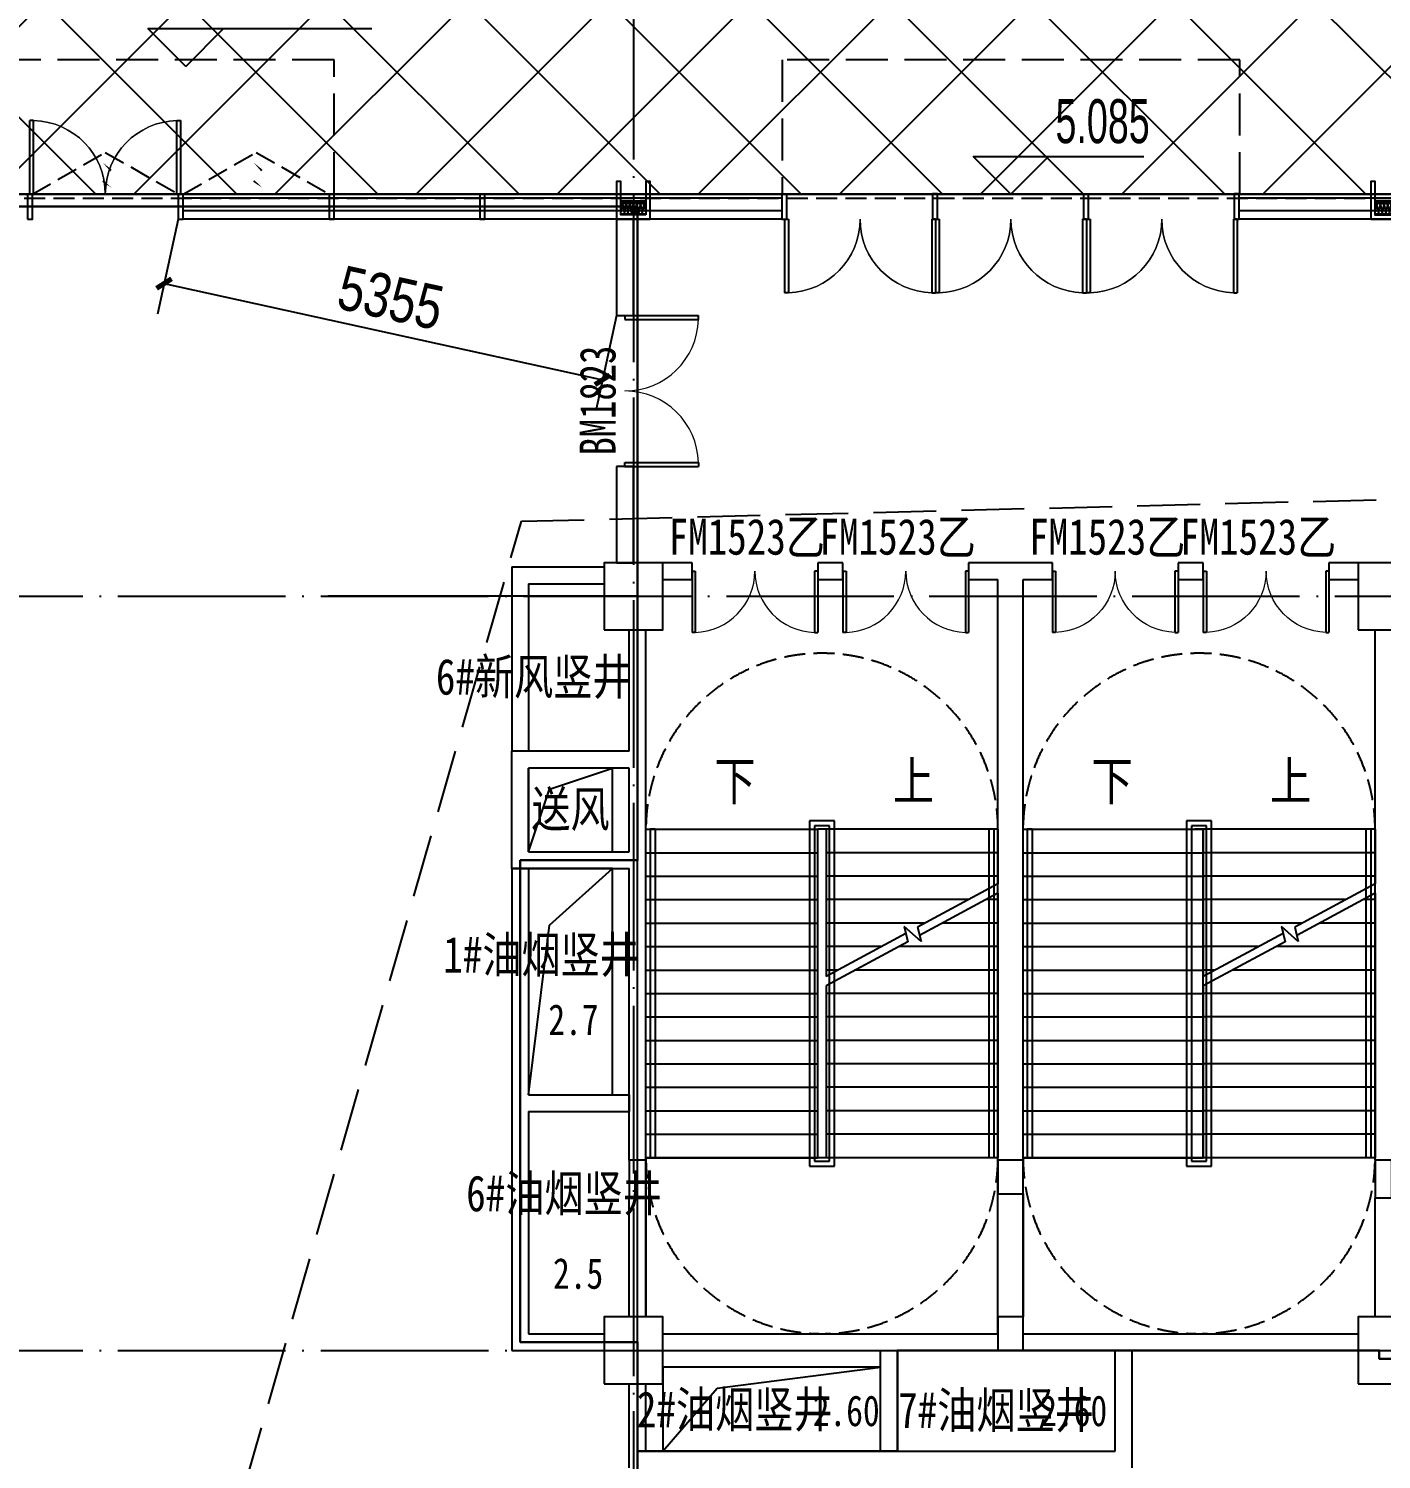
# Model space of a CAD drawing. Extents: x -233336 to 840473, y -28113 to 330904.
# Drawn here: x 706168 to 722308, y 92891 to 109965 of the extents above; entities that cross this region are included whole.
import ezdxf
from ezdxf.xclip import XClip

# ---------------------------------------------------------------- set-up
doc = ezdxf.new("R2010")
doc.units = 0
doc.header["$LTSCALE"] = 1000
doc.header["$XCLIPFRAME"] = 2
for name, pattern in [('104-14# 核心筒$0$DASH', [0.35, 0.25, -0.1]), ('104-14# 核心筒$0$DOTE', [2.42, 2, -0.2, 0.02, -0.2]), ('14#楼幕墙$0$DASH', [0.35, 0.25, -0.1]), ('X-104 14#平面$0$$0$DASH', [0.35, 0.25, -0.1]), ('X-104 14#平面$0$109 3#平面$0$DASH', [0.35, 0.25, -0.1])]:
    doc.linetypes.add(name, pattern=pattern)
doc.layers.get('0').update_dxf_attribs({"linetype": 'CONTINUOUS'})
doc.layers.get('Defpoints').update_dxf_attribs({"linetype": 'CONTINUOUS'})
for name, color, linetype in [('104-14# 核心筒$0$01-标注_符号', 8, 'CONTINUOUS'), ('104-14# 核心筒$0$02-TEXT_标注', 9, 'CONTINUOUS'), ('104-14# 核心筒$0$A-E_栏杆', 8, 'CONTINUOUS'), ('104-14# 核心筒$0$A-E_电梯', 8, 'CONTINUOUS'), ('104-14# 核心筒$0$A_AXIS-轴线', 8, '104-14# 核心筒$0$DOTE'), ('104-14# 核心筒$0$A_STR-砌块墙', 7, 'CONTINUOUS'), ('104-14# 核心筒$0$A_STR-砼柱', 8, 'CONTINUOUS'), ('104-14# 核心筒$0$DOOR_FIRE', 8, 'CONTINUOUS'), ('104-14# 核心筒$0$DOOR_FIRE_TEXT', 7, 'CONTINUOUS'), ('104-14# 核心筒$0$DUCT-新风管立管', 3, 'CONTINUOUS'), ('104-14# 核心筒$0$DUCT-新风管端线', 2, 'CONTINUOUS'), ('14#楼幕墙$0$A-C_玻璃幕墙', 8, 'CONTINUOUS'), ('14#楼幕墙$0$A-C_窗', 8, 'CONTINUOUS'), ('14#楼幕墙$0$A-C_门', 8, 'CONTINUOUS'), ('X-104 14#平面$0$01-标注_尺寸', 8, 'CONTINUOUS'), ('X-104 14#平面$0$01-标注_标高', 8, 'CONTINUOUS'), ('X-104 14#平面$0$02-TEXT_标注', 9, 'CONTINUOUS'), ('X-104 14#平面$0$02-TEXT_门窗', 9, 'CONTINUOUS'), ('X-104 14#平面$0$05-填充_天正', 8, 'CONTINUOUS'), ('X-104 14#平面$0$A-C_玻璃幕墙', 8, 'CONTINUOUS'), ('X-104 14#平面$0$A-C_门', 8, 'CONTINUOUS'), ('X-104 14#平面$0$A-SUR_吊顶', 8, 'CONTINUOUS'), ('X-104 14#平面$0$A-TECH_结构', 8, 'CONTINUOUS'), ('X-104 14#平面$0$A_STR-砌块墙', 7, 'CONTINUOUS'), ('X-104 14#平面$0$DUCT-新风管立管', 3, 'CONTINUOUS'), ('X-104 14#平面$0$DUCT-新风管端线', 2, 'CONTINUOUS')]:
    doc.layers.add(name, color=color, linetype=linetype)
for name, color, linetype, plot in [('104-14# 核心筒$0$04-不打印_辅助线', 8, 'CONTINUOUS', False), ('14#楼幕墙$0$04-不打印_辅助线', 8, 'CONTINUOUS', False), ('X-104 14#平面$0$04-不打印_辅助线', 8, 'CONTINUOUS', False), ('X-104 14#平面$0$降板', 8, 'CONTINUOUS', False)]:
    doc.layers.add(name, color=color, linetype=linetype, plot=plot)
doc.layers.add('X-104 14#平面$0$000套内', color=8, linetype='CONTINUOUS', lineweight=30)
doc.styles.add('104-14# 核心筒$0$_TCH_DIM', font='ros.shx', dxfattribs={"bigfont": 'jd.shx'})
doc.styles.add('104-14# 核心筒$0$_TCH_WINDOW', font='STXIHEI.TTF', dxfattribs={"width": 0.8, "height": 3.5})
doc.styles.add('104-14# 核心筒$0$Standard', font='STXIHEI.TTF', dxfattribs={"width": 0.8})
doc.styles.add('X-104 14#平面$0$_TCH_DIM', font='ros.shx', dxfattribs={"width": 0.8, "bigfont": 'jd.shx'})
doc.styles.add('X-104 14#平面$0$_TCH_DIM_T3', font='ros.shx', dxfattribs={"width": 0.8, "bigfont": 'jd.shx'})
doc.styles.add('X-104 14#平面$0$_TCH_SPACE', font='STXIHEI.TTF', dxfattribs={"width": 0.8, "height": 5})
doc.styles.add('X-104 14#平面$0$_TCH_WINDOW', font='STXIHEI.TTF', dxfattribs={"width": 0.75, "height": 3.5})
doc.styles.add('X-104 14#平面$0$Standard', font='STXIHEI.TTF', dxfattribs={"width": 0.8})
doc.dimstyles.new('X-104 14#平面$0$_TCH_ARCH&&150', dxfattribs={"dimtxt": 525, "dimasz": 150, "dimexe": 375, "dimexo": 450, "dimgap": 150, "dimtad": 1, "dimdec": 0, "dimzin": 0, "dimdsep": 46, "dimtxsty": 'X-104 14#平面$0$_TCH_DIM_T3', "dimblk": 'X-104 14#平面$0$_ArchTick', "dimcen": 0.09, "dimclrt": 7, "dimazin": 2, "dimtfac": 1, "dimtdec": 0, "dimtix": 1, "dimtmove": 2, "dimatfit": 3, "dimfxl": 0, "dimtolj": 1, "dimtzin": 0, "dimarcsym": 0})

# ---------------------------------------------------------------- blocks, each defined once
blk = doc.blocks.new('14#楼幕墙$0$A$C678332E3')
blk.add_lwpolyline([(0, 0), (60, 0), (60, 300), (0, 300)], close=True)
blk = doc.blocks.new('14#楼幕墙$0$$LinePat$岩棉板')
at = {"color": 0}
for p, q in [((0, -17), (12, -67)), ((12, -67), (24, -17))]:
    blk.add_line(p, q, dxfattribs=at)
for centre, start, end in [((12, -17), 0, 180), ((0, -67), 270, 0), ((24, -67), 180, 270)]:
    blk.add_arc(centre, 12, start, end, dxfattribs=at)
at = {"layer": 'Defpoints'}
blk.add_point((0, 0.1), dxfattribs=at)
at = {"layer": 'Defpoints', "color": 0}
blk.add_point((24, -84), dxfattribs=at)
blk = doc.blocks.new('*U155')
blk.add_lwpolyline([(300, 0), (0, 0), (0, 150), (300, 150)], close=True)
at = {"color": 8, "xscale": -1.785714284225998, "yscale": 1.782568518697715, "zscale": 1.782568518697715, "rotation": 180}
for p in [(0, 0), (43, 0), (86, 0), (129, 0), (171, 0), (214, 0), (257, 0)]:
    blk.add_blockref('14#楼幕墙$0$$LinePat$岩棉板', p, dxfattribs=at)
blk = doc.blocks.new('14#楼幕墙$0$A$C07E80D9E')
blk.add_lwpolyline([(-350, -50), (-50, -50), (-50, -450), (0, -450), (0, 0), (-400, 0), (-400, -450), (-350, -450)], close=True)
for points in [[(-50, -200), (-350, -200)], [(-50, -220), (-350, -220)]]:
    blk.add_lwpolyline(points)
at = {"layer": '14#楼幕墙$0$A-C_玻璃幕墙', "rotation": 180}
blk.add_blockref('*U155', (-50, -50), dxfattribs=at)
blk = doc.blocks.new('14#楼幕墙$0$A$C09283E46')
for name, p, rotation in [('14#楼幕墙$0$A$C678332E3', (-23361, 23451), 357.5000000000006), ('14#楼幕墙$0$A$C678332E3', (-21563, 23372), 357.5000000000006), ('14#楼幕墙$0$A$C678332E3', (-19765, 23294), 357.5000000000006), ('14#楼幕墙$0$A$C07E80D9E', (-16338, 23144), 177.5000000000001), ('14#楼幕墙$0$A$C678332E3', (-17967, 23215), 357.5000000000006), ('14#楼幕墙$0$A$C678332E3', (-14370, 23058), 357.5000000000006), ('14#楼幕墙$0$A$C678332E3', (-12572, 22980), 357.5000000000006), ('14#楼幕墙$0$A$C678332E3', (-10773, 22901), 357.5000000000006), ('14#楼幕墙$0$A$C678332E3', (-8975, 22823), 357.5000000000006), ('14#楼幕墙$0$A$C07E80D9E', (-7347, 22751), 177.5000000000001)]:
    blk.add_blockref(name, p, dxfattribs=dict(rotation=rotation))
blk = doc.blocks.new('14#楼幕墙$0$A$C22714246')
at = {"linetype": '14#楼幕墙$0$DASH'}
blk.add_lwpolyline([(1740, 497), (870, 0), (0, 497)], dxfattribs=at)
at = {"layer": '14#楼幕墙$0$A-C_玻璃幕墙', "color": 1}
blk.add_lwpolyline([(899, 122, 0, 25, 0), (802, 217, 0, 0, 0), (900, 340, 25, 0, 0), (796, 422, 0, 0, 0)], format="xyseb", dxfattribs=at)
blk = doc.blocks.new('14#楼幕墙$0$$DorLib2D$00000002')
for p, q in [((-0.5, 0), (-0.5, 0.4875)), ((-0.475, 0.4875), (-0.5, 0.4875)), ((-0.475, 0), (-0.475, 0.4875)), ((0.475, 0), (0.475, 0.4875)), ((0.475, 0.4875), (0.5, 0.4875)), ((0.5, 0), (0.5, 0.4875)), ((-0.5, 0), (-0.475, 0)), ((0.5, 0), (0.475, 0))]:
    blk.add_line(p, q)
at = {"lineweight": 13}
for centre, start, end in [((-0.4875, 0), 0, 88.53072), ((0.4875, 0), 91.46928, 180)]:
    blk.add_arc(centre, 0.4875, start, end, dxfattribs=at)
blk = doc.blocks.new('14#楼幕墙')
at = {"layer": '14#楼幕墙$0$A-C_玻璃幕墙'}
for p, q in [((86987, 110600), (8392, 110600)), ((25170, 110550), (18030, 110550)), ((37830, 110550), (30630, 110550)), ((25170, 110400), (18030, 110400)), ((25170, 110300), (18030, 110300)), ((37830, 110400), (30630, 110400)), ((37830, 110300), (30630, 110300))]:
    blk.add_line(p, q, dxfattribs=at)
at = {"layer": '14#楼幕墙$0$A-C_玻璃幕墙', "linetype": '14#楼幕墙$0$DASH', "ltscale": 2}
for points in [[(14370, 110600), (19830, 110600), (19830, 112200), (14370, 112200)], [(25175, 110600), (30635, 110600), (30635, 112200), (25175, 112200)]]:
    blk.add_lwpolyline(points, close=True, dxfattribs=at)
at = {"layer": '14#楼幕墙$0$04-不打印_辅助线', "rotation": 180}
blk.add_blockref('14#楼幕墙$0$A$C22714246', (17970, 111097), dxfattribs=at)
at = {"layer": '14#楼幕墙$0$A-C_玻璃幕墙', "rotation": 2.499999999999448}
blk.add_blockref('14#楼幕墙$0$A$C09283E46', (40532, 87891), dxfattribs=at)
at = {"layer": '14#楼幕墙$0$A-C_窗', "rotation": 180}
blk.add_blockref('14#楼幕墙$0$A$C22714246', (19770, 111097), dxfattribs=at)
at = {"layer": '14#楼幕墙$0$A-C_门', "xscale": -1800, "zscale": 100}
for p, yscale in [((17100, 110600), 1800), ((26105, 110300), -1800), ((27905, 110300), -1800), ((29705, 110300), -1800)]:
    blk.add_blockref('14#楼幕墙$0$$DorLib2D$00000002', p, dxfattribs=dict(at, yscale=yscale))
blk = doc.blocks.new('104-14# 核心筒$0$$DorLib2D$00000002')
for p, q in [((-0.5, 0), (-0.5, 0.4875)), ((-0.475, 0.4875), (-0.5, 0.4875)), ((-0.475, 0), (-0.475, 0.4875)), ((0.475, 0), (0.475, 0.4875)), ((0.475, 0.4875), (0.5, 0.4875)), ((0.5, 0), (0.5, 0.4875)), ((-0.5, 0), (-0.475, 0)), ((0.5, 0), (0.475, 0))]:
    blk.add_line(p, q)
at = {"lineweight": 13}
for centre, start, end in [((-0.4875, 0), 0, 88.53072), ((0.4875, 0), 91.46928, 180)]:
    blk.add_arc(centre, 0.4875, start, end, dxfattribs=at)
blk = doc.blocks.new('_FZHK')
blk.add_lwpolyline([(-0.5, -0.5), (0.5, -0.5), (0.5, 0.5), (-0.5, 0.5)], close=True)
blk = doc.blocks.new('104-14# 核心筒')
at = {"layer": '104-14# 核心筒$0$01-标注_符号'}
for points in [[(24575, 103160, 0, 0, 0), (24575, 98050, 0, 0, 0), (26725, 98050, 0, 0, 0), (26725, 101170, 120, 0, 0), (26725, 101620, 0, 0, 0)], [(26725, 103160, 0, 0, 0), (26725, 102350, 120, 0, 0), (26725, 101900, 0, 0, 0)], [(29075, 103160, 0, 0, 0), (29075, 98050, 0, 0, 0), (31225, 98050, 0, 0, 0), (31225, 101170, 120, 0, 0), (31225, 101620, 0, 0, 0)], [(31225, 103160, 0, 0, 0), (31225, 102350, 120, 0, 0), (31225, 101900, 0, 0, 0)]]:
    blk.add_lwpolyline(points, format="xyseb", dxfattribs=at)
at = {"layer": '104-14# 核心筒$0$04-不打印_辅助线', "linetype": '104-14# 核心筒$0$DASH'}
for centre, start, end in [((25650, 103020), 0, 180), ((30150, 103020), 0, 180), ((25650, 99100), 180, 0), ((30150, 99100), 180, 0)]:
    blk.add_arc(centre, 2100, start, end, dxfattribs=at)
at = {"layer": '104-14# 核心筒$0$A-E_栏杆'}
for p, q in [((23600, 103020), (23600, 99100)), ((23660, 103020), (23600, 103020)), ((23660, 103020), (23660, 99100)), ((25800, 103120), (25500, 103120)), ((25500, 103120), (25500, 99000)), ((25740, 103060), (25560, 103060)), ((25560, 103060), (25560, 99060)), ((25740, 99060), (25740, 103060)), ((25800, 99000), (25800, 103120)), ((27640, 103020), (27640, 99100)), ((27700, 103020), (27640, 103020)), ((27700, 103020), (27700, 99100)), ((28100, 103020), (28100, 99100)), ((28160, 103020), (28100, 103020)), ((28160, 103020), (28160, 99100)), ((30300, 103120), (30000, 103120)), ((30000, 103120), (30000, 99000)), ((30240, 103060), (30060, 103060)), ((30060, 103060), (30060, 99060)), ((30240, 99060), (30240, 103060)), ((30300, 99000), (30300, 103120)), ((32140, 103020), (32140, 99100)), ((32200, 103020), (32140, 103020)), ((32200, 103020), (32200, 99100)), ((23660, 99100), (23600, 99100)), ((25560, 99060), (25740, 99060)), ((27700, 99100), (27640, 99100)), ((28160, 99100), (28100, 99100)), ((30060, 99060), (30240, 99060)), ((32200, 99100), (32140, 99100)), ((25500, 99000), (25800, 99000)), ((30000, 99000), (30300, 99000))]:
    blk.add_line(p, q, dxfattribs=at)
at = {"layer": '104-14# 核心筒$0$A-E_电梯'}
for p, q in [((23550, 99100), (23550, 103020)), ((23550, 103020), (25600, 103020)), ((25700, 103020), (25600, 103020)), ((25600, 99100), (25600, 103020)), ((25700, 103020), (25700, 101263.8)), ((27750, 103020), (25700, 103020)), ((27750, 103020), (27750, 102369.8)), ((28050, 99100), (28050, 103020)), ((28050, 103020), (30200, 103020)), ((30200, 103020), (30100, 103020)), ((30200, 103020), (30200, 101263.8)), ((32250, 103020), (30200, 103020)), ((30200, 99100), (30200, 103020)), ((32250, 103020), (32250, 102369.8)), ((23550, 102740), (25600, 102740)), ((27750, 102740), (25700, 102740)), ((28050, 102740), (30200, 102740)), ((32250, 102740), (30200, 102740)), ((23550, 102460), (25600, 102460)), ((27750, 102460), (25700, 102460)), ((28050, 102460), (30200, 102460)), ((32250, 102460), (30200, 102460)), ((27750, 102369.8), (26792.1, 101853)), ((32250, 102369.8), (31292.1, 101853)), ((23550, 102180), (25600, 102180)), ((27398.2, 102180), (25700, 102180)), ((27750, 102256.2), (26816, 101752.3)), ((27750, 102180), (27608.8, 102180)), ((27750, 102256.2), (27750, 99100)), ((28050, 102180), (30200, 102180)), ((31898.2, 102180), (30200, 102180)), ((32250, 102256.2), (31316, 101752.3)), ((32250, 102180), (32108.8, 102180)), ((32250, 102256.2), (32250, 99100)), ((23550, 101900), (25600, 101900)), ((26879.2, 101900), (25700, 101900)), ((26651.5, 101777.2), (25700, 101263.8)), ((26833.3, 101679.4), (26632.3, 101858.2)), ((26632.3, 101858.2), (26675.4, 101676.5)), ((26792.1, 101853), (26833.3, 101679.4)), ((27750, 101900), (27089.8, 101900)), ((28050, 101900), (30200, 101900)), ((31379.2, 101900), (30200, 101900)), ((31151.5, 101777.2), (30200, 101263.8)), ((31333.3, 101679.4), (31132.3, 101858.2)), ((31132.3, 101858.2), (31175.4, 101676.5)), ((31292.1, 101853), (31333.3, 101679.4)), ((32250, 101900), (31589.8, 101900)), ((23550, 101620), (25600, 101620)), ((26675.4, 101676.5), (25700, 101150.2)), ((26360.2, 101620), (25700, 101620)), ((27750, 101620), (26570.8, 101620)), ((28050, 101620), (30200, 101620)), ((31175.4, 101676.5), (30200, 101150.2)), ((30860.2, 101620), (30200, 101620)), ((32250, 101620), (31070.8, 101620)), ((23550, 101340), (25600, 101340)), ((25841.2, 101340), (25700, 101340)), ((27750, 101340), (26051.8, 101340)), ((28050, 101340), (30200, 101340)), ((30341.2, 101340), (30200, 101340)), ((32250, 101340), (30551.8, 101340)), ((25700, 101150.2), (25700, 99100)), ((30200, 101150.2), (30200, 99100)), ((23550, 101060), (25600, 101060)), ((27750, 101060), (25700, 101060)), ((28050, 101060), (30200, 101060)), ((32250, 101060), (30200, 101060)), ((23550, 100780), (25600, 100780)), ((27750, 100780), (25700, 100780)), ((28050, 100780), (30200, 100780)), ((32250, 100780), (30200, 100780)), ((23550, 100500), (25600, 100500)), ((27750, 100500), (25700, 100500)), ((28050, 100500), (30200, 100500)), ((32250, 100500), (30200, 100500)), ((23550, 100220), (25600, 100220)), ((27750, 100220), (25700, 100220)), ((28050, 100220), (30200, 100220)), ((32250, 100220), (30200, 100220)), ((23550, 99940), (25600, 99940)), ((27750, 99940), (25700, 99940)), ((28050, 99940), (30200, 99940)), ((32250, 99940), (30200, 99940)), ((23550, 99660), (25600, 99660)), ((27750, 99660), (25700, 99660)), ((28050, 99660), (30200, 99660)), ((32250, 99660), (30200, 99660)), ((23550, 99380), (25600, 99380)), ((27750, 99380), (25700, 99380)), ((28050, 99380), (30200, 99380)), ((32250, 99380), (30200, 99380)), ((23550, 99100), (25600, 99100)), ((23550, 99100), (23550, 97200)), ((27750, 99100), (23550, 99100)), ((27750, 99100), (25700, 99100)), ((27750, 97000), (27750, 99100)), ((28050, 99100), (30200, 99100)), ((28050, 99100), (28050, 99070)), ((32250, 99100), (28050, 99100)), ((32250, 99100), (30200, 99100)), ((32250, 99070), (32250, 99100)), ((28050, 98670), (28050, 97200)), ((32250, 97200), (32250, 98620)), ((23750, 97000), (27750, 97000)), ((28050, 97000), (32050, 97000))]:
    blk.add_line(p, q, dxfattribs=at)
at = {"layer": '104-14# 核心筒$0$A_AXIS-轴线'}
for p, q in [((23400, 139633.6), (23400, 80554.9)), ((-9370.1, 105800), (120259.9, 105800)), ((-9370.1, 96800), (120259.9, 96800))]:
    blk.add_line(p, q, dxfattribs=at)
at = {"layer": '104-14# 核心筒$0$A_STR-砌块墙'}
for p, q in [((24100, 106200), (23750, 106200)), ((24100, 106000), (24100, 106200)), ((25900, 106200), (25600, 106200)), ((25600, 106200), (25600, 106000)), ((25900, 106000), (25900, 106200)), ((27900, 106200), (27400, 106200)), ((27400, 106200), (27400, 106000)), ((28400, 106200), (27900, 106200)), ((28400, 106000), (28400, 106200)), ((30200, 106200), (29900, 106200)), ((29900, 106200), (29900, 106000)), ((30200, 106000), (30200, 106200)), ((32050, 106200), (31700, 106200)), ((31700, 106200), (31700, 106000)), ((23750, 106000), (24100, 106000)), ((25600, 106000), (25900, 106000)), ((27400, 106000), (27750, 106000)), ((27750, 99070), (27750, 106000)), ((28050, 106000), (28400, 106000)), ((28050, 99070), (28050, 106000)), ((29900, 106000), (30200, 106000)), ((31700, 106000), (32050, 106000)), ((23350, 103950), (23350, 105400)), ((23550, 103850), (23550, 105400)), ((32250, 103350), (32250, 105400)), ((23350, 103950), (21950, 103950)), ((21950, 102550), (21950, 103950)), ((23550, 102650), (23550, 103850)), ((23350, 103750), (22150, 103750)), ((22150, 102750), (22150, 103750)), ((23350, 102750), (23350, 103750)), ((32250, 103150), (32250, 103350)), ((32250, 101100), (32250, 103150)), ((22150, 102750), (23350, 102750)), ((23550, 99070), (23550, 102650)), ((21950, 102550), (23350, 102550)), ((23350, 99070), (23350, 102550)), ((32250, 99950), (32250, 101100)), ((32250, 99070), (32250, 99950)), ((23350, 97200), (23350, 98620)), ((23550, 97200), (23550, 98620)), ((27750, 97200), (27750, 98670)), ((28050, 97200), (28050, 98670)), ((32250, 97950), (32250, 98620)), ((32250, 97200), (32250, 97950)), ((23750, 97000), (27750, 97000)), ((28050, 97000), (32050, 97000)), ((23750, 96800), (27750, 96800)), ((28050, 96800), (32050, 96800))]:
    blk.add_line(p, q, dxfattribs=at)
at = {"layer": '104-14# 核心筒$0$DUCT-新风管立管'}
for p, q in [((23150, 103750), (22150, 103750)), ((22150, 103750), (22150, 102750)), ((23150, 102750), (23150, 103750)), ((22150, 102750), (23150, 102750))]:
    blk.add_line(p, q, dxfattribs=at)
at = {"layer": '104-14# 核心筒$0$DUCT-新风管端线'}
for p, q in [((22400, 103500), (23150, 103750)), ((22150, 102750), (22400, 103500))]:
    blk.add_line(p, q, dxfattribs=at)
at = {"layer": '104-14# 核心筒$0$A_STR-砼柱'}
for p, xscale, yscale, zscale in [((23400, 105800), 700, 800, 800), ((32400, 105800), 700, 800, 800), ((23450, 98845), 200, 450, 450), ((27900, 98870), 300, 400, 400), ((32350, 98845), 200, 450, 450), ((23400, 96800), 700, 800, 800), ((27900, 97000), 300, 400, 400), ((32400, 96800), 700, 800, 800)]:
    blk.add_blockref('_FZHK', p, dxfattribs=dict(at, xscale=xscale, yscale=yscale, zscale=zscale))
at = {"layer": '104-14# 核心筒$0$DOOR_FIRE'}
ref = blk.add_blockref('104-14# 核心筒$0$$DorLib2D$00000002', (24850, 106100), dxfattribs=dict(at, xscale=1500, yscale=1500, zscale=200, rotation=180.000000000012))
ref.add_attrib('A', 'FM1523乙', (23821.6, 106296.8), dxfattribs={"layer": '104-14# 核心筒$0$DOOR_FIRE_TEXT', "height": 428.14, "style": '104-14# 核心筒$0$_TCH_WINDOW', "width": 0.8})
ref = blk.add_blockref('104-14# 核心筒$0$$DorLib2D$00000002', (26650, 106100), dxfattribs=dict(at, xscale=1500, yscale=1500, zscale=200, rotation=180.000000000012))
ref.add_attrib('A', 'FM1523乙', (25621.6, 106296.8), dxfattribs={"layer": '104-14# 核心筒$0$DOOR_FIRE_TEXT', "height": 428.14, "style": '104-14# 核心筒$0$_TCH_WINDOW', "width": 0.8})
ref = blk.add_blockref('104-14# 核心筒$0$$DorLib2D$00000002', (29150, 106100), dxfattribs=dict(at, xscale=-1500, yscale=1500, zscale=200, rotation=180.000000000012))
ref.add_attrib('A', 'FM1523乙', (28121.6, 106296.8), dxfattribs={"layer": '104-14# 核心筒$0$DOOR_FIRE_TEXT', "height": 428.14, "style": '104-14# 核心筒$0$_TCH_WINDOW', "width": 0.8})
ref = blk.add_blockref('104-14# 核心筒$0$$DorLib2D$00000002', (30950, 106100), dxfattribs=dict(at, xscale=-1500, yscale=1500, zscale=200, rotation=180.000000000012))
ref.add_attrib('A', 'FM1523乙', (29921.6, 106296.8), dxfattribs={"layer": '104-14# 核心筒$0$DOOR_FIRE_TEXT', "height": 428.14, "style": '104-14# 核心筒$0$_TCH_WINDOW', "width": 0.8})
at = {"layer": '104-14# 核心筒$0$01-标注_符号', "color": 7, "style": '104-14# 核心筒$0$_TCH_DIM'}
for s, p in [('下', (24365.4, 103317.5)), ('上', (26495.1, 103317.5)), ('下', (28865.4, 103317.5)), ('上', (30995.1, 103317.5))]:
    blk.add_text(s, height=520.9, dxfattribs=at).set_placement(p)
at = {"layer": '104-14# 核心筒$0$02-TEXT_标注', "style": '104-14# 核心筒$0$Standard', "width": 0.8}
blk.add_text('送风', height=428.14, dxfattribs=at).set_placement((22182.6, 103046.8))
blk = doc.blocks.new('X-104 14#平面$0$$DorLib2D$00000002')
for p, q in [((-0.5, 0), (-0.5, 0.4875)), ((-0.475, 0.4875), (-0.5, 0.4875)), ((-0.475, 0), (-0.475, 0.4875)), ((0.475, 0), (0.475, 0.4875)), ((0.475, 0.4875), (0.5, 0.4875)), ((0.5, 0), (0.5, 0.4875)), ((-0.5, 0), (-0.475, 0)), ((0.5, 0), (0.475, 0))]:
    blk.add_line(p, q)
at = {"lineweight": 13}
for centre, start, end in [((-0.4875, 0), 0, 88.53072), ((0.4875, 0), 91.46928, 180)]:
    blk.add_arc(centre, 0.4875, start, end, dxfattribs=at)
blk = doc.blocks.new('X-104 14#平面$0$_ArchTick')
at = {"color": 0, "linetype": 'ByBlock', "const_width": 0.4}
blk.add_lwpolyline([(-0.5, -0.5), (0.5, 0.5)], dxfattribs=at)
blk = doc.blocks.new('*D242')
at = {"layer": 'Defpoints', "color": 0}
for p in [(18067, 110740), (23297, 109590), (23031, 108382)]:
    blk.add_point(p, dxfattribs=at)
at = {"layer": 'X-104 14#平面$0$01-标注_尺寸', "color": 0, "lineweight": -2}
for p, q in [((17970, 110300), (17721, 109165)), ((17801, 109532), (23031, 108382)), ((23200, 109150), (22951, 108015))]:
    blk.add_line(p, q, dxfattribs=at)
at = {"layer": 'X-104 14#平面$0$01-标注_尺寸', "color": 0, "lineweight": -2, "xscale": 150, "yscale": 150, "zscale": 150}
for p, rotation in [((17801, 109532), 167.598851300671), ((23031, 108382), 347.5988513006709)]:
    blk.add_blockref('X-104 14#平面$0$_ArchTick', p, dxfattribs=dict(at, rotation=rotation))
at = {"layer": 'X-104 14#平面$0$01-标注_尺寸', "color": 7, "insert": (20505, 109360), "char_height": 525, "attachment_point": 5, "rotation": 347.5989, "style": 'X-104 14#平面$0$_TCH_DIM_T3'}
blk.add_mtext('\\A1;5355', dxfattribs=at)
blk = doc.blocks.new('X-104 14#平面')
at = {"layer": 'X-104 14#平面$0$降板'}
h = blk.add_hatch(dxfattribs=at)
h.set_pattern_fill('ANSI37', color=256, scale=750)
h.set_pattern_definition([(45, (0, 0), (-841.899, 841.899), []), (135, (0, 0), (-841.899, -841.899), [])])
h.paths.add_polyline_path([(95250, 109400), (95250, 114400), (95050, 114400), (95050, 115200), (95303.7, 115200), (96797.3, 120568.3), (96604.6, 120621.9), (96819.1, 121392.6), (85624.2, 124507.3), (87140.3, 129956.4), (83582.3, 130946.3), (66456.4, 115400), (609.3, 115400), (8.3, 112572.3), (4215, 111678.1), (1409.8, 98484.1), (6940.3, 97308.6), (8660.2, 105400), (8599.7, 105400), (8599.7, 106200), (14200, 106200), (14200, 110600), (86750, 110600), (86750, 109400)])
at = {"layer": 'X-104 14#平面$0$000套内'}
for points in [[(23450, 85694.7), (-5822.8, 84416.6), (-2618.1, 99493.5), (5804.2, 97703.3), (8513.6, 110450), (23450, 110450), (23450, 102650), (22050, 102650), (22050, 96900), (23450, 96900)], [(23450, 85694.7), (23450, 95600), (26550, 95600), (26550, 96800), (32300, 96800), (32300, 96700), (41500, 96700), (41500, 105700), (36000, 105700), (36000, 110450), (50400, 110450), (50400, 96800), (59400, 96800), (59400, 85343.1), (40022.3, 84342.9), (40355.1, 86432.8), (23450, 85694.7)]]:
    blk.add_lwpolyline(points, close=True, dxfattribs=at)
at = {"layer": 'X-104 14#平面$0$01-标注_标高'}
for p, q in [((18058.9, 112123.9), (17608.9, 112573.9)), ((17608.9, 112573.9), (20279.5, 112573.9)), ((18058.9, 112123.9), (18508.9, 112573.9)), ((27905, 110600), (27455, 111050)), ((27455, 111050), (29489.8, 111050)), ((27905, 110600), (28355, 111050))]:
    blk.add_line(p, q, dxfattribs=at)
at = {"layer": 'X-104 14#平面$0$04-不打印_辅助线'}
blk.add_lwpolyline([(95250, 109400), (95250, 114400), (95050, 114400), (95050, 115200), (95303.7, 115200), (96797.3, 120568.3), (96604.6, 120621.9), (96819.1, 121392.6), (85624.2, 124507.3), (87140.3, 129956.4), (83582.3, 130946.3), (66456.4, 115400), (609.3, 115400), (8.3, 112572.3), (4215, 111678.1), (1409.8, 98484.1), (6940.3, 97308.6), (8660.2, 105400), (8599.7, 105400), (8599.7, 106200), (14200, 106200), (14200, 110600), (86750, 110600), (86750, 109400)], close=True, dxfattribs=at)
at = {"layer": 'X-104 14#平面$0$05-填充_天正'}
blk.add_lwpolyline([(20640.3, 85572), (23450, 85694.7), (23450, 105800), (19757.1, 105800)], dxfattribs=at)
at = {"layer": 'X-104 14#平面$0$A-C_玻璃幕墙'}
blk.add_lwpolyline([(109062.3, 84667.9), (119297.3, 99814.5), (117562.9, 100200.5), (120741.8, 127894.6), (99426.9, 133825), (92631.2, 109400), (86987.2, 109400), (86987.2, 110600), (8392.2, 110600), (5688.7, 97881.2), (-2733.6, 99671.4), (-6009.8, 84258.3), (40178.1, 86274.9), (39845.1, 84183.6), (83845.6, 86452.5)], close=True, dxfattribs=at)
at = {"layer": 'X-104 14#平面$0$A-SUR_吊顶', "linetype": 'X-104 14#平面$0$109 3#平面$0$DASH', "ltscale": 3}
blk.add_lwpolyline([(82466.9, 86681.8), (83499.8, 89365.9), (52926.6, 88084.7), (53491, 90739.8), (17309.3, 90108.2), (22065.4, 106694.6), (62738.3, 107720), (62307.5, 106691.2), (92309.4, 108057.1)], dxfattribs=at)
at = {"layer": 'X-104 14#平面$0$A-TECH_结构', "linetype": 'X-104 14#平面$0$$0$DASH'}
blk.add_lwpolyline([(1461.8, 98728.5), (5727.2, 97821.9), (8432.6, 110550), (86937.2, 110550), (86937.2, 109350), (92677.4, 109350)], dxfattribs=at)
at = {"layer": 'X-104 14#平面$0$A_STR-砌块墙'}
for p, q in [((23200, 110300), (23200, 109150)), ((23400, 110300), (23200, 110300)), ((23400, 109150), (23400, 110300)), ((23200, 109150), (23400, 109150)), ((23400, 107350), (23200, 107350)), ((23200, 107350), (23200, 106200)), ((23400, 106200), (23400, 107350)), ((21950, 106150), (21950, 103950)), ((21950, 106150), (23050, 106150)), ((23050, 106150), (23050, 105950)), ((23200, 106200), (23400, 106200)), ((22150, 105950), (22150, 103950)), ((22150, 105950), (23050, 105950)), ((22150, 103950), (21950, 103950)), ((21950, 102550), (21950, 99750)), ((22150, 102550), (21950, 102550)), ((22150, 102550), (22150, 99850)), ((21950, 99750), (21950, 96800)), ((22150, 99850), (23350, 99850)), ((23350, 99850), (23350, 99650)), ((22150, 99650), (23350, 99650)), ((22150, 99650), (22150, 97000)), ((22150, 97000), (23050, 97000)), ((23050, 97000), (23050, 96800)), ((21950, 96800), (23050, 96800)), ((26350, 95600), (26350, 96800)), ((26350, 96800), (26550, 96800)), ((26550, 95600), (26550, 96800)), ((29150, 95600), (29150, 96800)), ((29150, 96800), (29350, 96800)), ((29350, 95400), (29350, 96800)), ((23350, 95400), (23350, 96400)), ((23350, 96400), (23550, 96400)), ((23550, 95600), (23550, 96400)), ((23550, 95600), (26350, 95600)), ((26550, 95600), (29150, 95600))]:
    blk.add_line(p, q, dxfattribs=at)
at = {"layer": 'X-104 14#平面$0$DUCT-新风管立管'}
for p, q in [((23150, 102550), (22150, 102550)), ((22150, 102550), (22150, 99850)), ((23150, 99850), (23150, 102550)), ((22150, 99850), (23150, 99850)), ((26350, 96600), (23750, 96600)), ((23750, 96600), (23750, 95600)), ((26350, 95600), (26350, 96600)), ((23750, 95600), (26350, 95600))]:
    blk.add_line(p, q, dxfattribs=at)
at = {"layer": 'X-104 14#平面$0$DUCT-新风管端线'}
for p, q in [((22400, 101875), (23150, 102550)), ((22150, 99850), (22400, 101875)), ((24400, 96350), (26350, 96600)), ((23750, 95600), (24400, 96350))]:
    blk.add_line(p, q, dxfattribs=at)
ref = blk.add_blockref('104-14# 核心筒', (0, 0))
XClip(ref).set_block_clipping_path([(-38664.3623821461, -25500), (139216.5485069363, 330900)])
blk.add_blockref('14#楼幕墙', (0, 0))
at = {"layer": 'X-104 14#平面$0$A-C_门', "xscale": 1800, "zscale": 100}
for p, yscale in [((17100, 110600), 1800), ((26105, 110300), -1800), ((27905, 110300), -1800), ((29705, 110300), -1800)]:
    blk.add_blockref('X-104 14#平面$0$$DorLib2D$00000002', p, dxfattribs=dict(at, yscale=yscale))
at = {"layer": 'X-104 14#平面$0$A-C_门'}
ref = blk.add_blockref('X-104 14#平面$0$$DorLib2D$00000002', (23300, 108250), dxfattribs=dict(at, xscale=-1800, yscale=-1800, zscale=200, rotation=90))
ref.add_attrib('A', 'BM1823', (23187.5, 107480.1), dxfattribs={"layer": 'X-104 14#平面$0$02-TEXT_门窗', "height": 428.14, "rotation": 90, "style": 'X-104 14#平面$0$_TCH_WINDOW', "width": 0.75})
at = {"layer": 'X-104 14#平面$0$01-标注_标高', "color": 7, "style": 'X-104 14#平面$0$_TCH_DIM', "width": 0.64}
blk.add_text('5.085', height=525, dxfattribs=at).set_placement((28436.8, 111207.5))
at = {"layer": 'X-104 14#平面$0$02-TEXT_标注', "style": 'X-104 14#平面$0$Standard', "width": 0.8}
for s, p in [('6#新风竖井', (21044.1, 104626.4)), ('1#油烟竖井', (21132, 101309.5)), ('6#油烟竖井', (21405.8, 98461)), ('2#油烟竖井', (23442.1, 95882.8)), ('7#油烟竖井', (26559.5, 95873.7))]:
    blk.add_text(s, height=428.14, dxfattribs=at).set_placement(p)
at = {"layer": 'X-104 14#平面$0$04-不打印_辅助线', "style": 'X-104 14#平面$0$_TCH_SPACE', "width": 0.8}
for s, p in [('2.7', (22385.6, 100564.2)), ('2.5', (22441.5, 97536.1)), ('2.60', (25540.5, 95897.1)), ('2.60', (28254.6, 95897.1))]:
    blk.add_text(s, height=366.98, dxfattribs=at).set_placement(p)
at = {"layer": 'X-104 14#平面$0$01-标注_尺寸'}
dim = blk.add_aligned_dim(p1=(18066.6, 110739.5), p2=(23296.6, 109589.5), distance=-1236.6, text='5355', dimstyle='X-104 14#平面$0$_TCH_ARCH&&150', dxfattribs=at)
dim.commit()
dim.dimension.update_dxf_attribs({"geometry": '*D242', "text_midpoint": (20504.7, 109359.6)})

msp = doc.modelspace()

# ---------------------------------------------------------------- block references
msp.add_blockref('X-104 14#平面', (689983.4, -2608.9))

doc.saveas('drawing.dxf')
